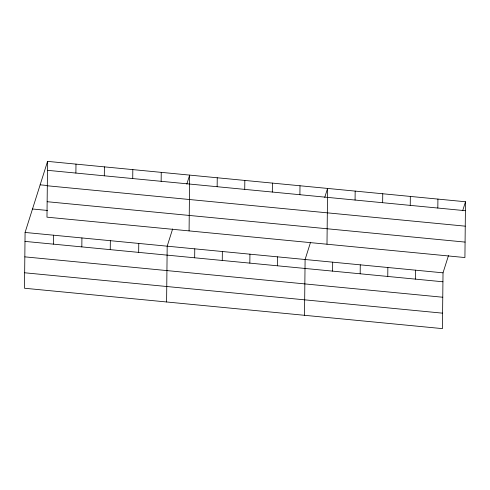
<?xml version="1.0" encoding="UTF-8"?>
<svg xmlns="http://www.w3.org/2000/svg" width="490" height="490" viewBox="0 0 490 490"><rect width="100%" height="100%" fill="white"/><g stroke="black" fill="none" stroke-linecap="round" stroke-linejoin="round"><path stroke-width="0.73" d="M47.567 161.375L46.979 217.168L464.918 257.55L465.5 201.757L47.567 161.375L25.082 232.45L24.5 288.243L442.433 328.625L443.021 272.832L448.473 255.59M53.41 244.143L53.502 235.2M75.889 173.068L75.981 164.119M81.83 246.887L81.922 237.944M104.309 175.812L104.401 166.87M110.25 249.637L110.342 240.688M132.729 178.556L132.821 169.614M138.67 252.381L138.762 243.438M161.149 181.306L161.241 172.357M166.6 301.975L167.182 246.182L172.639 228.934M189.079 230.894L189.661 175.108L186.825 184.075M194.671 257.795L194.769 248.846M217.15 186.714L217.248 177.772M222.258 260.46L222.35 251.511M244.737 189.379L244.829 180.436M249.839 263.124L249.937 254.175M272.318 192.049L272.416 183.101M277.426 265.788L277.518 256.846M299.905 194.714L299.996 185.765M304.517 315.297L305.099 259.51L310.556 242.262M326.995 244.222L327.583 188.43L324.748 197.403M332.594 271.117L332.685 262.175M355.072 200.043L355.164 191.094M360.175 273.788L360.266 264.839M382.653 202.707L382.751 193.764M387.762 276.452L387.853 267.503M410.24 205.371L410.332 196.429M415.342 279.116L415.434 270.168M437.821 208.042L437.919 199.093M462.664 210.725L465.5 201.757M47.469 170.318L465.408 210.706M40.143 184.828L47.622 185.551M47.309 185.777L465.243 226.166M47.144 201.709L465.077 242.091M32.505 208.997L47.463 210.443M25.082 232.45L443.021 272.832M24.99 241.399L442.929 281.781M24.831 256.858L442.764 297.24M24.659 272.783L442.599 313.165"/></g></svg>
